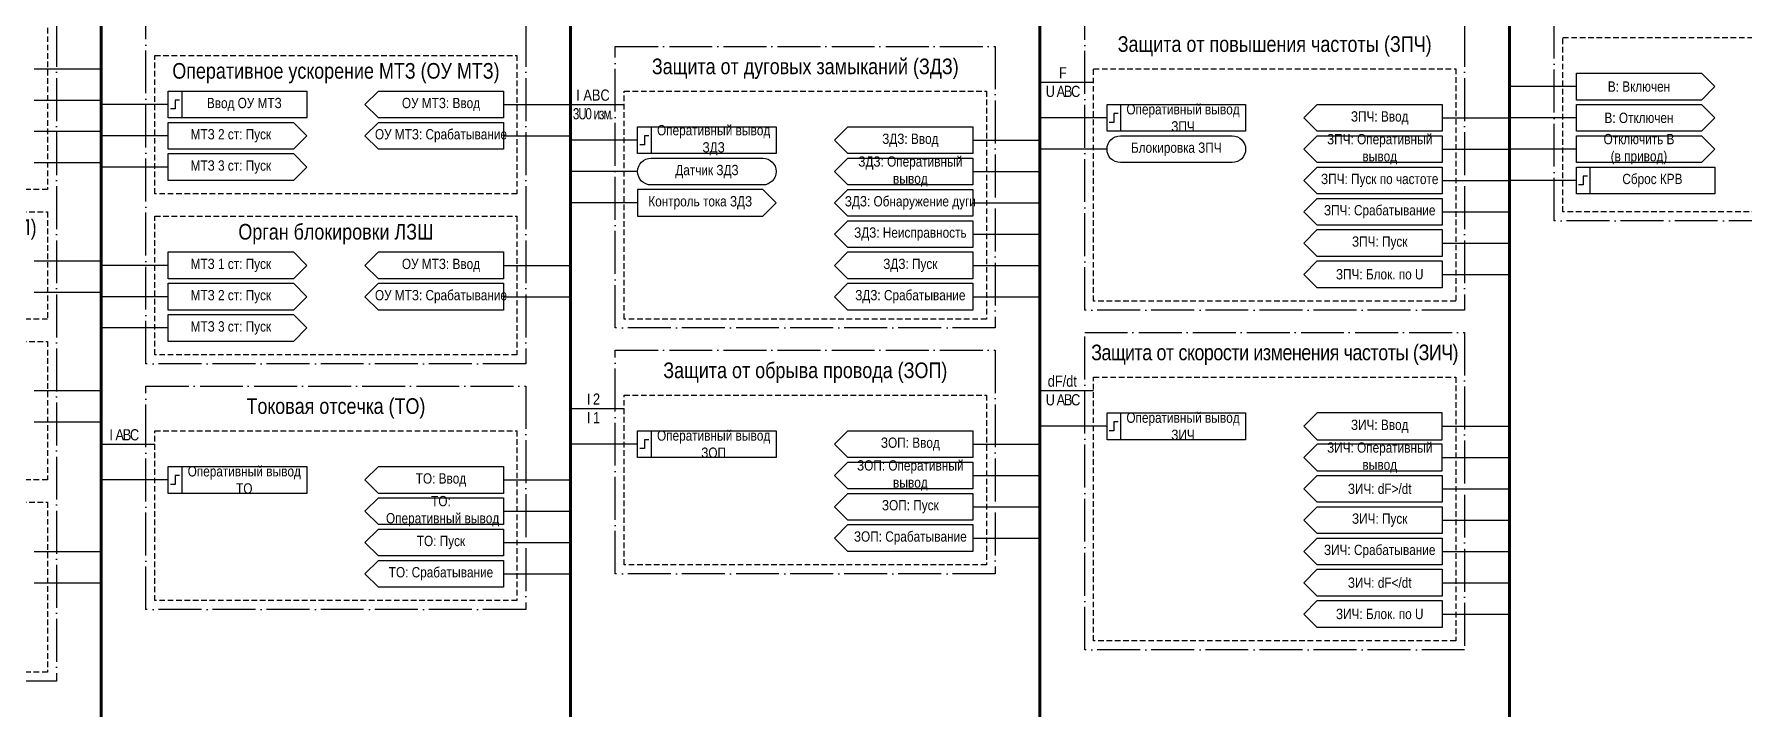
# Model space of a CAD drawing. Header units: millimetres. Extents: x -32357 to 1150, y -489 to 2440.
# Drawn here: x -31984 to -31601.5, y 17 to 169.7 of the extents above; entities that cross this region are included whole.
import ezdxf

# ---------------------------------------------------------------- set-up
doc = ezdxf.new("R2010")
doc.units = ezdxf.units.MM
doc.linetypes.add('ACAD_ISO04W100', pattern=[30, 24, -3, 0, -3])
doc.linetypes.add('штриховая2', pattern=[0.375, 0.25, -0.125])
doc.layers.add('TEXT', color=7, linetype='Continuous', lineweight=25)
doc.styles.add('2.5_Gost_RD', font='ARIALN.TTF', dxfattribs={"height": 2.5})
doc.styles.add('3.5_Gost_RD', font='ARIALN.TTF', dxfattribs={"height": 3.5})

msp = doc.modelspace()

# ---------------------------------------------------------------- linework, layer by layer
at = {"lineweight": 100, "ltscale": 100}
for p, q in [((-31969, 784), (-31969, 17)), ((-31864, 784), (-31864, 17)), ((-31759, 784), (-31759, 17)), ((-31654, 784), (-31654, 17))]:
    msp.add_line(p, q, dxfattribs=at)
at = {"ltscale": 100}
for p, q in [((-31984, 162), (-31969, 162)), ((-31759, 159), (-31747, 159)), ((-31639, 158), (-31654, 158)), ((-31984, 155), (-31969, 155)), ((-31954, 154), (-31969, 154)), ((-31879, 154), (-31864, 154)), ((-31864, 154), (-31852, 154)), ((-31744, 151), (-31759, 151)), ((-31669, 151), (-31654, 151)), ((-31639, 151), (-31654, 151)), ((-31984, 148), (-31969, 148)), ((-31954, 147), (-31969, 147)), ((-31879, 147), (-31864, 147)), ((-31849, 146), (-31864, 146)), ((-31774, 146), (-31759, 146)), ((-31774, 142), (-31774, 136)), ((-31744, 144), (-31759, 144)), ((-31669, 144), (-31654, 144)), ((-31639, 144), (-31654, 144)), ((-31984, 141), (-31969, 141)), ((-31954, 140), (-31969, 140)), ((-31849, 139), (-31864, 139)), ((-31774, 139), (-31759, 139)), ((-31669, 137), (-31654, 137)), ((-31639, 137), (-31654, 137)), ((-31774, 132), (-31759, 132)), ((-31669, 130), (-31654, 130)), ((-31774, 125), (-31759, 125)), ((-31669, 123), (-31654, 123)), ((-31984, 119), (-31969, 119)), ((-31954, 118), (-31969, 118)), ((-31879, 118), (-31864, 118)), ((-31774, 118), (-31759, 118)), ((-31669, 116), (-31654, 116)), ((-31984, 112), (-31969, 112)), ((-31954, 111), (-31969, 111)), ((-31879, 111), (-31864, 111)), ((-31774, 111), (-31759, 111)), ((-31954, 104), (-31969, 104)), ((-31984, 90), (-31969, 90)), ((-31759, 90), (-31747, 90)), ((-31864, 86), (-31852, 86)), ((-31984, 83), (-31969, 83)), ((-31744, 82), (-31759, 82)), ((-31669, 82), (-31654, 82)), ((-31969, 78), (-31957, 78)), ((-31849, 78), (-31864, 78)), ((-31774, 78), (-31759, 78)), ((-31669, 75), (-31654, 75)), ((-31954, 70), (-31969, 70)), ((-31879, 70), (-31864, 70)), ((-31774, 71), (-31759, 71)), ((-31774, 67), (-31774, 61)), ((-31669, 68), (-31654, 68)), ((-31879, 63), (-31864, 63)), ((-31774, 64), (-31759, 64)), ((-31774, 60), (-31774, 54)), ((-31669, 61), (-31654, 61)), ((-31984, 54), (-31969, 54)), ((-31879, 56), (-31864, 56)), ((-31774, 57), (-31759, 57)), ((-31669, 54), (-31654, 54)), ((-31984, 47), (-31969, 47)), ((-31879, 49), (-31864, 49)), ((-31669, 47), (-31654, 47)), ((-31669, 40), (-31654, 40))]:
    msp.add_line(p, q, dxfattribs=at)
at = {"color": 2, "ltscale": 100}
msp.add_line((-31849, 132), (-31864, 132), dxfattribs=at)
at = {"color": 251, "linetype": 'ACAD_ISO04W100', "lineweight": 30, "ltscale": 0.4, "true_color": 0x58595b}
for points in [[(-32064, 777), (-31979, 777), (-31979, 25), (-32064, 25)], [(-31959, 777), (-31874, 777), (-31874, 96), (-31959, 96)], [(-31644, 179), (-31559, 179), (-31559, 128), (-31644, 128)], [(-31749, 172), (-31664, 172), (-31664, 108), (-31749, 108)], [(-31854, 167), (-31769, 167), (-31769, 104), (-31854, 104)], [(-31749, 103), (-31664, 103), (-31664, 32), (-31749, 32)], [(-31854, 99), (-31769, 99), (-31769, 49), (-31854, 49)], [(-31959, 91), (-31874, 91), (-31874, 41), (-31959, 41)]]:
    msp.add_lwpolyline(points, close=True, dxfattribs=at)
at = {"linetype": 'штриховая2', "ltscale": 5}
for points in [[(-32062, 173), (-31981, 173), (-31981, 135), (-32062, 135)], [(-31642, 169), (-31561, 169), (-31561, 130), (-31642, 130)], [(-31957, 165), (-31876, 165), (-31876, 134), (-31957, 134)], [(-31747, 162), (-31666, 162), (-31666, 110), (-31747, 110)], [(-31852, 157), (-31771, 157), (-31771, 106), (-31852, 106)], [(-32062, 130), (-31981, 130), (-31981, 106), (-32062, 106)], [(-31957, 129), (-31876, 129), (-31876, 98), (-31957, 98)], [(-32062, 101), (-31981, 101), (-31981, 70), (-32062, 70)], [(-31747, 93), (-31666, 93), (-31666, 34), (-31747, 34)], [(-31852, 89), (-31771, 89), (-31771, 51), (-31852, 51)], [(-31957, 81), (-31876, 81), (-31876, 43), (-31957, 43)], [(-32062, 65), (-31981, 65), (-31981, 27), (-32062, 27)]]:
    msp.add_lwpolyline(points, close=True, dxfattribs=at)
at = {"ltscale": 100}
for points in [[(-31611, 155), (-31639, 155), (-31639, 161), (-31611, 161), (-31608, 158)], [(-31954, 157), (-31951, 157), (-31951, 151), (-31954, 151)], [(-31954, 157), (-31923, 157), (-31923, 151), (-31954, 151)], [(-31879, 151), (-31907, 151), (-31910, 154), (-31907, 157), (-31879, 157)], [(-31744, 154), (-31741, 154), (-31741, 148), (-31744, 148)], [(-31744, 154), (-31713, 154), (-31713, 148), (-31744, 148)], [(-31669, 154), (-31669, 148), (-31697, 148), (-31700, 151), (-31697, 154)], [(-31611, 148), (-31639, 148), (-31639, 154), (-31611, 154), (-31608, 151)], [(-31879, 144), (-31907, 144), (-31910, 147), (-31907, 150), (-31879, 150)], [(-31849, 149), (-31846, 149), (-31846, 143), (-31849, 143)], [(-31849, 149), (-31818, 149), (-31818, 143), (-31849, 143)], [(-31802, 149), (-31774, 149), (-31774, 143), (-31802, 143), (-31805, 146)], [(-31611, 141), (-31639, 141), (-31639, 147), (-31611, 147), (-31608, 144)], [(-31697, 140), (-31669, 140), (-31669, 134), (-31697, 134), (-31700, 137)], [(-31639, 140), (-31636, 140), (-31636, 134), (-31639, 134)], [(-31639, 140), (-31608, 140), (-31608, 134), (-31639, 134)], [(-31802, 135), (-31774, 135), (-31774, 129), (-31802, 129), (-31805, 132)], [(-31697, 133), (-31669, 133), (-31669, 127), (-31697, 127), (-31700, 130)], [(-31805, 125), (-31802, 128), (-31774, 128), (-31774, 122), (-31802, 122)], [(-31697, 126), (-31669, 126), (-31669, 120), (-31697, 120), (-31700, 123)], [(-31879, 115), (-31907, 115), (-31910, 118), (-31907, 121), (-31879, 121)], [(-31802, 121), (-31774, 121), (-31774, 115), (-31802, 115), (-31805, 118)], [(-31697, 119), (-31669, 119), (-31669, 113), (-31697, 113), (-31700, 116)], [(-31879, 108), (-31907, 108), (-31910, 111), (-31907, 114), (-31879, 114)], [(-31802, 114), (-31774, 114), (-31774, 108), (-31802, 108), (-31805, 111)], [(-31744, 85), (-31741, 85), (-31741, 79), (-31744, 79)], [(-31744, 85), (-31713, 85), (-31713, 79), (-31744, 79)], [(-31697, 79), (-31669, 79), (-31669, 85), (-31697, 85), (-31700, 82)], [(-31849, 81), (-31846, 81), (-31846, 75), (-31849, 75)], [(-31849, 81), (-31818, 81), (-31818, 75), (-31849, 75)], [(-31802, 81), (-31774, 81), (-31774, 75), (-31802, 75), (-31805, 78)], [(-31697, 72), (-31669, 72), (-31669, 78), (-31697, 78), (-31700, 75)], [(-31954, 73), (-31951, 73), (-31951, 67), (-31954, 67)], [(-31954, 73), (-31923, 73), (-31923, 67), (-31954, 67)], [(-31879, 73), (-31879, 67), (-31907, 67), (-31910, 70), (-31907, 73)], [(-31802, 74), (-31774, 74), (-31774, 68), (-31802, 68), (-31805, 71)], [(-31700, 68), (-31697, 71), (-31669, 71), (-31669, 65), (-31697, 65)], [(-31879, 66), (-31879, 60), (-31907, 60), (-31910, 63), (-31907, 66)], [(-31700, 61), (-31697, 64), (-31669, 64), (-31669, 58), (-31697, 58)], [(-31907, 59), (-31879, 59), (-31879, 53), (-31907, 53), (-31910, 56)], [(-31697, 57), (-31669, 57), (-31669, 51), (-31697, 51), (-31700, 54)], [(-31907, 52), (-31879, 52), (-31879, 46), (-31907, 46), (-31910, 49)], [(-31700, 47), (-31697, 50), (-31669, 50), (-31669, 44), (-31697, 44)], [(-31700, 40), (-31697, 43), (-31669, 43), (-31669, 37), (-31697, 37)]]:
    msp.add_lwpolyline(points, close=True, dxfattribs=at)
at = {"lineweight": 30, "ltscale": 100}
for points in [[(-31951.5, 155), (-31952.5, 155), (-31952.5, 153), (-31953.5, 153)], [(-31741.5, 152), (-31742.5, 152), (-31742.5, 150), (-31743.5, 150)], [(-31846.5, 147), (-31847.5, 147), (-31847.5, 145), (-31848.5, 145)], [(-31636.5, 138), (-31637.5, 138), (-31637.5, 136), (-31638.5, 136)], [(-31741.5, 83), (-31742.5, 83), (-31742.5, 81), (-31743.5, 81)], [(-31846.5, 79), (-31847.5, 79), (-31847.5, 77), (-31848.5, 77)], [(-31951.5, 71), (-31952.5, 71), (-31952.5, 69), (-31953.5, 69)]]:
    msp.add_lwpolyline(points, dxfattribs=at)
at = {"ltscale": 100}
for points in [[(-31954, 150), (-31926, 150), (-31923, 147), (-31926, 144), (-31954, 144), (-31954, 150)], [(-31700, 144), (-31700, 144), (-31697, 147), (-31669, 147), (-31669, 141), (-31697, 141), (-31700, 144)], [(-31954, 143), (-31926, 143), (-31923, 140), (-31926, 137), (-31954, 137), (-31954, 143)], [(-31774, 136), (-31802, 136), (-31805, 139), (-31802, 142), (-31774, 142)], [(-31954, 121), (-31926, 121), (-31923, 118), (-31926, 115), (-31954, 115), (-31954, 121)], [(-31954, 114), (-31926, 114), (-31923, 111), (-31926, 108), (-31954, 108), (-31954, 114)], [(-31954, 107), (-31926, 107), (-31923, 104), (-31926, 101), (-31954, 101), (-31954, 107)], [(-31774, 61), (-31802, 61), (-31805, 64), (-31802, 67), (-31774, 67)], [(-31774, 54), (-31802, 54), (-31805, 57), (-31802, 60), (-31774, 60)]]:
    msp.add_lwpolyline(points, dxfattribs=at)
for points in [[(-31741, 141, -1), (-31741, 147), (-31716, 147, -1), (-31716, 141)], [(-31846, 136, -1), (-31846, 142), (-31821, 142, -1), (-31821, 136)]]:
    msp.add_lwpolyline(points, format="xyb", close=True, dxfattribs=at)
at = {"color": 2, "ltscale": 100}
msp.add_lwpolyline([(-31818, 132), (-31821, 135), (-31849, 135), (-31849, 129), (-31821, 129)], close=True, dxfattribs=at)

# ---------------------------------------------------------------- texts
at = {"color": 30, "ltscale": 100, "char_height": 3.5, "attachment_point": 5, "style": '3.5_Gost_RD'}
for s, insert, width in [('Защита от повышения частоты (ЗПЧ)', (-31706.5, 167), 85), ('\\pt108.5;Защита от дуговых замыканий (ЗДЗ)', (-31811.5, 162), 85), ('{\\C30;\\c1938679;Оперативное ускорение МТЗ (ОУ МТЗ)}', (-31916.5, 161), 81), ('{\\C30;\\c1938679;Орган блокировки ЛЗШ}', (-31916.5, 125), 81), ('{\\T0.95;Защита от скорости изменения частоты (ЗИЧ)}', (-31706.5, 98), 85), ('Защита от обрыва провода (ЗОП)', (-31811.5, 94), 85), ('Токовая отсечка (ТО)', (-31916.5, 86), 85)]:
    msp.add_mtext(s, dxfattribs=dict(at, insert=insert, width=width))
at = {"ltscale": 100, "attachment_point": 5, "style": '2.5_Gost_RD'}
for s, insert, char_height, width in [('{\\T0.8;F\\PU ABC}', (-31754, 159), 2.5, 10), ('I АВС\\P{\\W0.9;\\T0.8;3U0 изм.}', (-31859, 154), 2.5, 10), ('В: Включен', (-31625, 158), 2.3, 28), ('ОУ МТЗ: Ввод', (-31893, 154), 2.3, 28), ('ЗПЧ: Ввод', (-31683, 151), 2.3, 28), ('В: Отключен', (-31625, 151), 2.3, 28), ('ОУ МТЗ: Срабатывание', (-31893, 147), 2.3, 28), ('ЗДЗ: Ввод', (-31788, 146), 2.3, 28), ('ЗПЧ: Оперативный вывод', (-31683, 144), 2.3, 28), ('Отключить В^J(в привод)', (-31625, 144), 2.3, 28), ('ЗДЗ: Оперативный вывод', (-31788, 139), 2.3, 28), ('Сброс КРВ', (-31622, 137), 2.3, 28), ('ОУ МТЗ: Ввод', (-31893, 118), 2.3, 28), ('ОУ МТЗ: Срабатывание', (-31893, 111), 2.3, 28), ('dF/dt\\P{\\T0.8;U ABC}', (-31754, 90), 2.5, 10), ('{\\T0.8;I 2\\PI 1}', (-31859, 86), 2.5, 10), ('{\\T0.8;I ABC^J  }', (-31964, 78), 2.5, 10), ('ЗИЧ: Ввод', (-31683, 82), 2.3, 28), ('ЗОП: Ввод', (-31788, 78), 2.3, 28), ('ЗИЧ: Оперативный вывод', (-31683, 75), 2.3, 28), ('ЗОП: Оперативный вывод', (-31788, 71), 2.3, 28), ('ТО: Ввод', (-31893, 70), 2.3, 28), ('ТО:\\P Оперативный вывод', (-31893, 63), 2.3, 28)]:
    msp.add_mtext(s, dxfattribs=dict(at, insert=insert, char_height=char_height, width=width))
at = {"color": 0, "ltscale": 100, "char_height": 2.3, "attachment_point": 5, "style": '2.5_Gost_RD'}
for s, insert, width in [('{\\C256;Блокировка ЗПЧ}', (-31728.5, 144), 31), ('{\\C256;Датчик ЗДЗ}', (-31833.5, 139), 31), ('{\\C256;ЗПЧ: Пуск по частоте}', (-31683, 137), 28), ('{\\C256;ЗДЗ: Обнаружение дуги}', (-31788, 132), 28), ('{\\C256;ЗПЧ: Срабатывание}', (-31683, 130), 28), ('{\\C256;ЗДЗ: Неисправность}', (-31788, 125), 28), ('{\\C256;ЗПЧ: Пуск}', (-31683, 123), 28), ('{\\C256;ЗДЗ: Пуск}', (-31788, 118), 28), ('{\\C256;ЗПЧ: Блок. по U}', (-31683, 116), 28), ('{\\C256;ЗДЗ: Срабатывание}', (-31788, 111), 28), ('{\\C256;ЗИЧ: \\C7;dF>/dt}', (-31683, 68), 28), ('{\\C256;ЗОП: Пуск}', (-31788, 64), 28), ('{\\C256;ЗИЧ: Пуск}', (-31683, 61), 28), ('{\\C256;ТО: Пуск}', (-31893, 56), 28), ('{\\C256;ЗОП: Срабатывание }', (-31788, 57), 28), ('{\\C256;ЗИЧ: Срабатывание}', (-31683, 54), 28), ('{\\C256;ТО: Срабатывание}', (-31893, 49), 28), ('{\\C256;ЗИЧ: \\C7;dF</dt}', (-31683, 47), 28), ('{\\C256;ЗИЧ: Блок. по U}', (-31683, 40), 28)]:
    msp.add_mtext(s, dxfattribs=dict(at, insert=insert, width=width))
at = {"color": 2, "ltscale": 100, "insert": (-31835, 132), "char_height": 2.3, "width": 28, "attachment_point": 5, "style": '2.5_Gost_RD'}
msp.add_mtext('Контроль тока ЗДЗ', dxfattribs=at)
at = {"color": 30, "ltscale": 100, "true_color": 0xf7941d, "insert": (-32020.5, 126), "char_height": 3.5, "width": 83, "attachment_point": 5, "style": '3.5_Gost_RD'}
msp.add_mtext('Определение вида повреждения (ОВП)', dxfattribs=at)
at = {"layer": 'TEXT', "color": 0, "ltscale": 100, "char_height": 2.3, "width": 28, "attachment_point": 5, "style": '2.5_Gost_RD'}
for s, insert in [('{\\C256;Ввод ОУ МТЗ}', (-31937, 154)), ('{\\C256;Оперативный вывод ЗПЧ}', (-31727, 151)), ('{\\C256;Оперативный вывод ЗДЗ}', (-31832, 146)), ('{\\C256;МТЗ 2 ст: Пуск}', (-31940, 147)), ('{\\C256;МТЗ 3 ст: Пуск}', (-31940, 140)), ('{\\C256;МТЗ 1 ст: Пуск}', (-31940, 118)), ('{\\C256;МТЗ 2 ст: Пуск}', (-31940, 111)), ('{\\C256;МТЗ 3 ст: Пуск}', (-31940, 104)), ('{\\C256;Оперативный вывод ЗИЧ}', (-31727, 82)), ('{\\C256;Оперативный вывод ЗОП}', (-31832, 78)), ('{\\C256;Оперативный вывод ТО}', (-31937, 70))]:
    msp.add_mtext(s, dxfattribs=dict(at, insert=insert))

doc.saveas('drawing.dxf')
